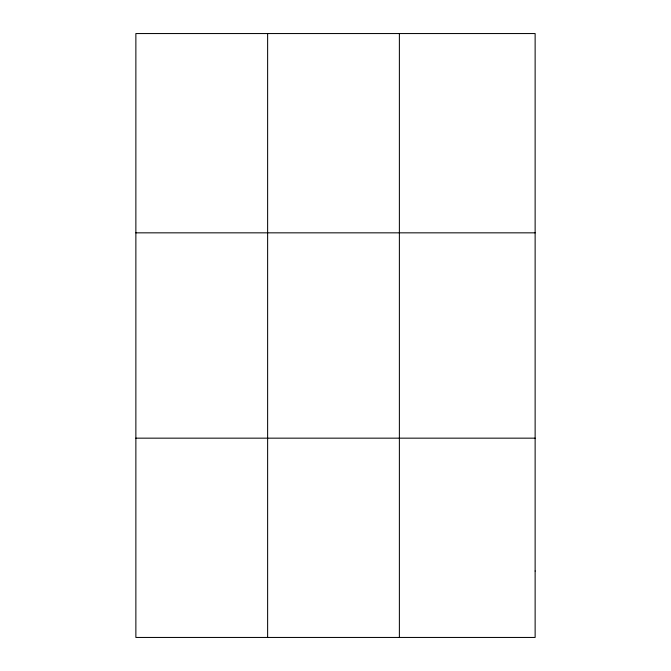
<?xml version="1.0" encoding="UTF-8"?>
<svg xmlns="http://www.w3.org/2000/svg" width="671" height="671" viewBox="0 0 671 671"><rect width="100%" height="100%" fill="white"/><g stroke="black" fill="none" stroke-linecap="round" stroke-linejoin="round"><path stroke-width="1.01" d="M267.628 637.45L267.628 33.55M399.379 637.45L399.379 33.55M135.869 232.837L535.131 232.837M135.869 438.163L535.131 438.163M535.131 571.021L535.131 637.45L135.869 637.45L135.869 33.55L535.131 33.55L535.131 571.021"/></g></svg>
